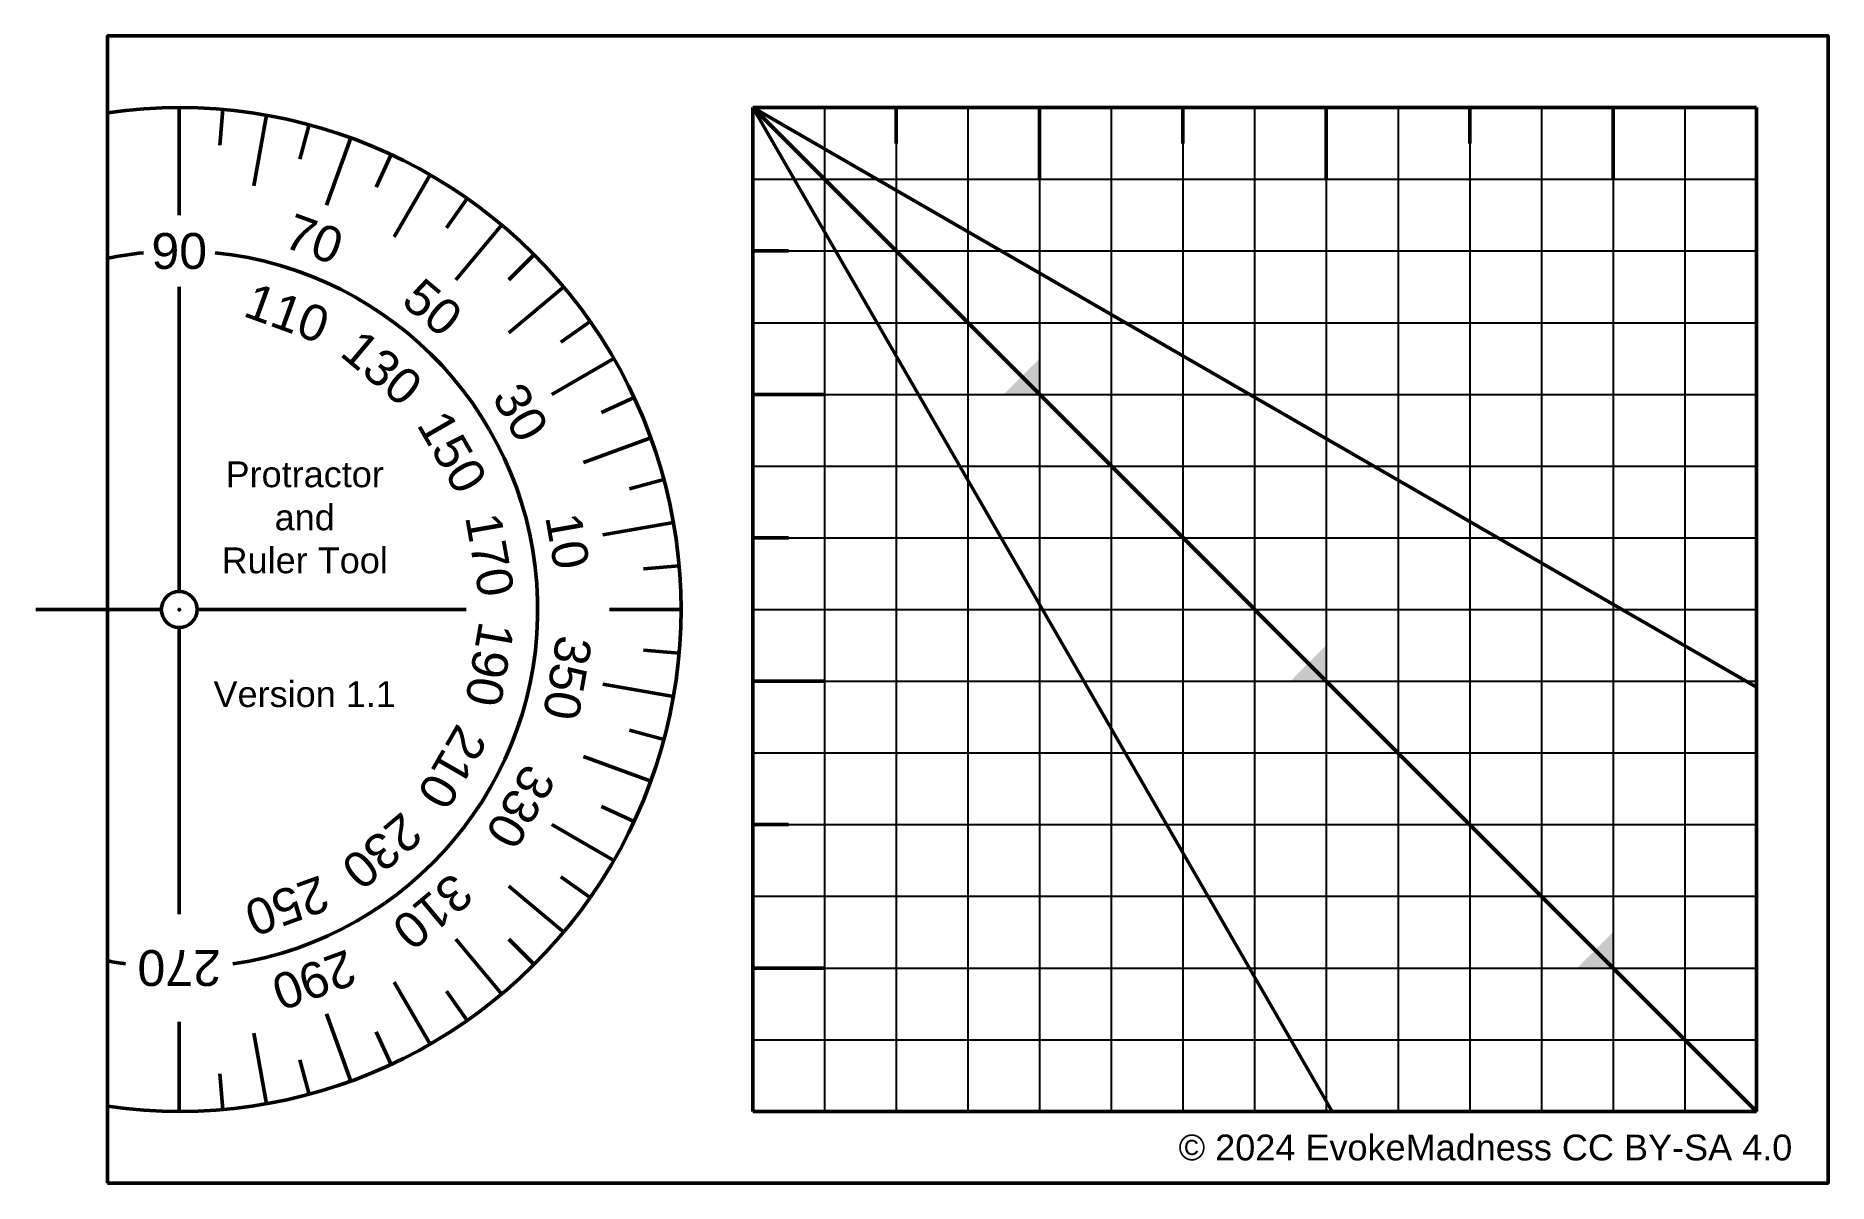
# Model space of a CAD drawing. Header units: inches. Extents: x -0.25 to 6, y 0 to 4.
import ezdxf
from ezdxf.enums import TextEntityAlignment as Align

# ---------------------------------------------------------------- set-up
doc = ezdxf.new("R2010")
doc.units = ezdxf.units.IN
doc.header["$MEASUREMENT"] = 0
doc.layers.add('hidden', color=176, linetype='Continuous', lineweight=25, true_color=0x000080)
doc.layers.add('visible', color=16, linetype='Continuous', lineweight=50, true_color=0x800000)
doc.styles.add('textstyle3', font='arial.ttf')

msp = doc.modelspace()

# ---------------------------------------------------------------- hatches: boundary and pattern name
at = {"layer": 'visible', "transparency": 33554687}
for points in [[(3.25, 2.875), (3.125, 2.75), (3.25, 2.75)], [(4.25, 1.875), (4.125, 1.75), (4.25, 1.75)], [(5.25, 0.875), (5.125, 0.75), (5.25, 0.75)]]:
    msp.add_hatch(color=256, dxfattribs=at).paths.add_polyline_path(points, flags=0)

# ---------------------------------------------------------------- linework, layer by layer
at = {"layer": 'hidden'}
for p, q in [((2.5, 3.75), (2.5, 0.25)), ((2.75, 3.75), (2.75, 0.25)), ((3, 3.75), (3, 0.25)), ((3.25, 3.75), (3.25, 0.25)), ((3.5, 3.75), (3.5, 0.25)), ((3.75, 3.75), (3.75, 0.25)), ((4, 3.75), (4, 0.25)), ((4.25, 3.75), (4.25, 0.25)), ((4.5, 3.75), (4.5, 0.25)), ((4.75, 3.75), (4.75, 0.25)), ((5, 3.75), (5, 0.25)), ((5.25, 3.75), (5.25, 0.25)), ((5.5, 3.75), (5.5, 0.25)), ((2.25, 3.5), (5.75, 3.5)), ((2.25, 3.25), (5.75, 3.25)), ((2.25, 3), (5.75, 3)), ((2.25, 2.75), (5.75, 2.75)), ((2.25, 2.5), (5.75, 2.5)), ((2.25, 2.25), (5.75, 2.25)), ((2.25, 2), (5.75, 2)), ((2.25, 1.75), (5.75, 1.75)), ((2.25, 1.5), (5.75, 1.5)), ((2.25, 1.25), (5.75, 1.25)), ((2.25, 1), (5.75, 1)), ((2.25, 0.75), (5.75, 0.75)), ((2.25, 0.5), (5.75, 0.5))]:
    msp.add_line(p, q, dxfattribs=at)
at = {"layer": 'visible'}
for p, q in [((0.25, 3.75), (0.25, 3.375)), ((5.75, 3.75), (2.25, 3.75)), ((2.25, 3.75), (2.25, 0.25)), ((2.25, 3.75), (5.75, 1.7293)), ((2.25, 3.75), (5.75, 0.25)), ((2.25, 3.75), (4.2707, 0.25)), ((2.75, 3.75), (2.75, 3.625)), ((3.25, 3.75), (3.25, 3.5)), ((3.75, 3.75), (3.75, 3.625)), ((4.25, 3.75), (4.25, 3.5)), ((4.75, 3.75), (4.75, 3.625)), ((5.25, 3.75), (5.25, 3.5)), ((5.75, 0.25), (5.75, 3.75)), ((0.3916, 3.6188), (0.4025, 3.7433)), ((0.5539, 3.7234), (0.5105, 3.4772)), ((0.6706, 3.5696), (0.7029, 3.6904)), ((0.8485, 3.6445), (0.763, 3.4095)), ((0.9368, 3.4728), (0.9896, 3.586)), ((1.125, 3.5155), (1, 3.299)), ((1.1821, 3.3311), (1.2538, 3.4335)), ((1.3749, 3.3406), (1.2142, 3.1491)), ((2.25, 3.25), (2.375, 3.25)), ((1.399, 3.149), (1.4874, 3.2374)), ((0.25, 2.0625), (0.25, 3.125)), ((1.5906, 3.1249), (1.3991, 2.9642)), ((1.5811, 2.9321), (1.6835, 3.0038)), ((1.7655, 2.875), (1.549, 2.75)), ((2.25, 2.75), (2.5, 2.75)), ((1.7228, 2.6868), (1.836, 2.7396)), ((1.8945, 2.5985), (1.6595, 2.513)), ((1.8196, 2.4206), (1.9404, 2.4529)), ((1.9734, 2.3039), (1.7272, 2.2605)), ((2.25, 2.25), (2.375, 2.25)), ((1.8688, 2.1416), (1.9933, 2.1525)), ((0.1875, 2), (-0.25, 2)), ((0.3125, 2), (1.25, 2)), ((2, 2), (1.75, 2)), ((0.25, 1.9375), (0.25, 0.9375)), ((1.8688, 1.8584), (1.9933, 1.8475)), ((2.25, 1.75), (2.5, 1.75)), ((1.9734, 1.6961), (1.7272, 1.7395)), ((1.8196, 1.5794), (1.9404, 1.5471)), ((1.8945, 1.4015), (1.6595, 1.487)), ((1.7228, 1.3132), (1.836, 1.2604)), ((2.25, 1.25), (2.375, 1.25)), ((1.7655, 1.125), (1.549, 1.25)), ((1.5811, 1.0679), (1.6835, 0.9962)), ((1.5906, 0.8751), (1.3991, 1.0358)), ((1.3749, 0.6594), (1.2142, 0.8509)), ((1.399, 0.851), (1.4874, 0.7626)), ((2.25, 0.75), (2.5, 0.75)), ((1.125, 0.4845), (1, 0.701)), ((1.1821, 0.6689), (1.2538, 0.5665)), ((0.25, 0.25), (0.25, 0.5625)), ((0.8485, 0.3555), (0.763, 0.5905)), ((0.5539, 0.2766), (0.5105, 0.5228)), ((0.9368, 0.5272), (0.9896, 0.414)), ((0.3916, 0.3812), (0.4025, 0.2567)), ((0.6706, 0.4304), (0.7029, 0.3096)), ((2.25, 0.25), (5.75, 0.25))]:
    msp.add_line(p, q, dxfattribs=at)
at = {"layer": 'visible', "flags": 128}
msp.add_lwpolyline([(0, 0), (6, 0), (6, 4), (0, 4)], close=True, dxfattribs=at)
at = {"layer": 'visible'}
msp.add_circle((0.25, 2), 0.0625, dxfattribs=at)
for radius, start, end in [(1.75, 261.78679, 98.21321), (1.25, 95.73197, 101.53696), (1.25, 278.60244, 84.26803), (1.25, 258.46304, 261.39756)]:
    msp.add_arc((0.25, 2), radius, start, end, dxfattribs=at)
msp.add_point((0.25, 2), dxfattribs=at)

# ---------------------------------------------------------------- texts
at = {"layer": 'visible', "style": 'textstyle3'}
for s, rotation, p in [('70', 340, (0.7417, 3.3508)), ('50', 320, (1.174, 3.1012)), ('30', 300, (1.4949, 2.7187)), ('10', 280, (1.6657, 2.2496)), ('350', 260, (1.6657, 1.7504)), ('330', 240, (1.4949, 1.2812)), ('310', 220, (1.174, 0.8988)), ('290', 200, (0.7417, 0.6492))]:
    msp.add_text(s, height=0.125, rotation=rotation, dxfattribs=at).set_placement(p, align=Align.TOP_CENTER)
msp.add_text('90', height=0.125, dxfattribs=at).set_placement((0.25, 3.25), align=Align.MIDDLE_CENTER)
for s, rotation, p in [('110', 340, (0.592, 2.9397)), ('130', 320, (0.8928, 2.766)), ('150', 300, (1.116, 2.5)), ('170', 280, (1.2348, 2.1736)), ('190', 260, (1.2348, 1.8264)), ('210', 240, (1.116, 1.5)), ('230', 220, (0.8928, 1.234)), ('250', 200, (0.592, 1.0603))]:
    msp.add_text(s, height=0.125, rotation=rotation, dxfattribs=at).set_placement(p, align=Align.BOTTOM_CENTER)
msp.add_text('270', height=0.125, rotation=180, dxfattribs=at).set_placement((0.25, 0.75), align=Align.MIDDLE_CENTER)
at = {"layer": 'visible', "char_height": 0.078125, "style": 'textstyle3'}
for s, insert, attachment_point in [('\\H0.09;Protractor\\Pand\\PRuler Tool', (0.6875, 2.125), 8), ('\\H0.09;Version 1.1', (0.6875, 1.75), 2), ('\\H0.09;© 2024 EvokeMadness CC BY-SA 4.0', (5.875, 0.0781), 9)]:
    msp.add_mtext(s, dxfattribs=dict(at, insert=insert, attachment_point=attachment_point))

doc.saveas('drawing.dxf')
